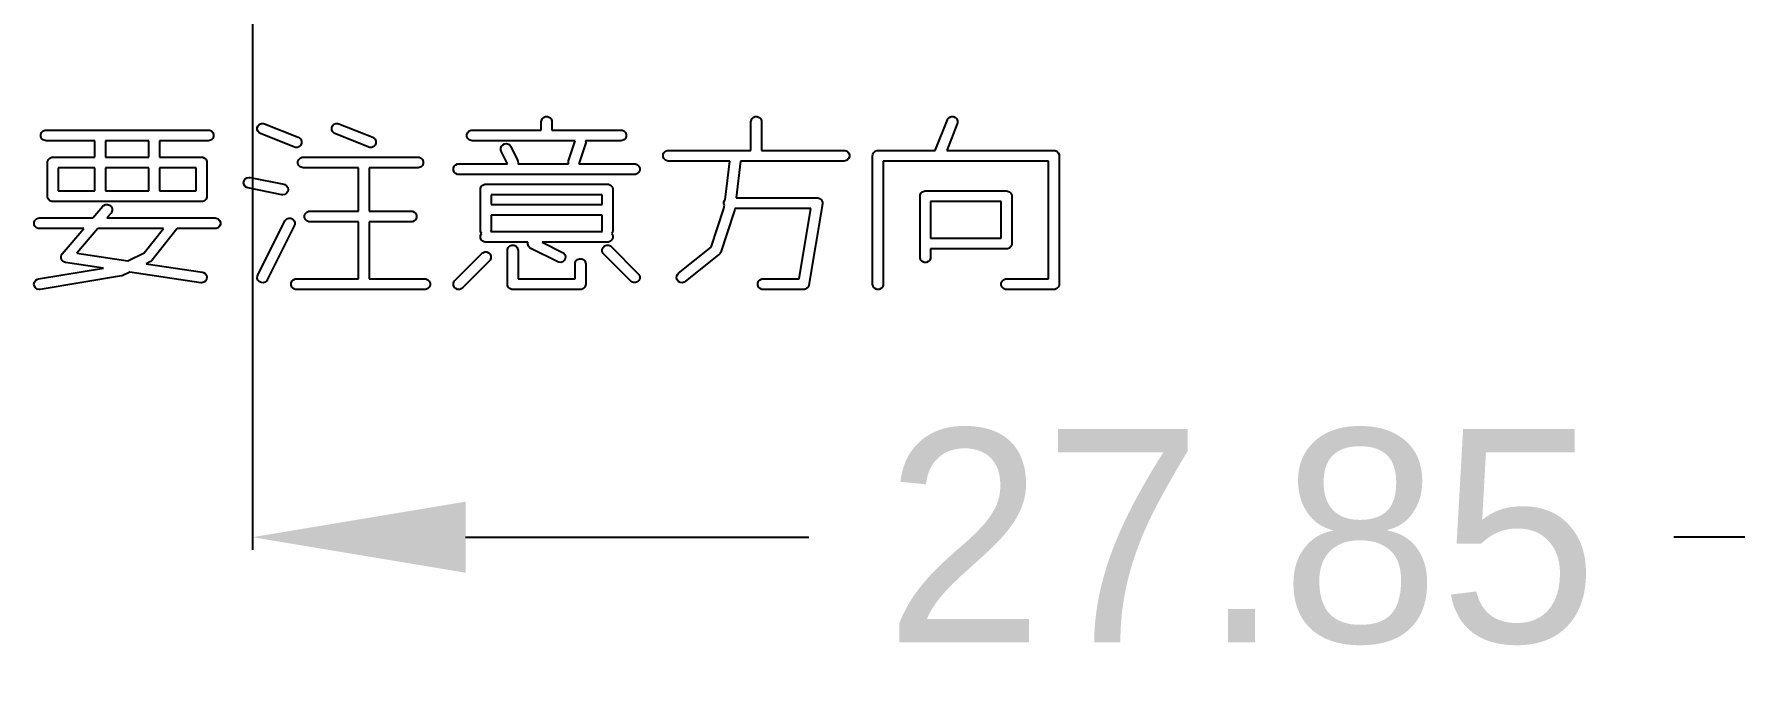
# Model space of a CAD drawing. Extents: x 76 to 193, y -170 to -23.
# Drawn here: x 131.38 to 155.32, y -169.95 to -160.9 of the extents above; entities that cross this region are included whole.
import ezdxf

# ---------------------------------------------------------------- set-up
doc = ezdxf.new("R2010")
doc.units = 0
doc.layers.get('0').update_dxf_attribs({"linetype": 'CONTINUOUS'})
doc.layers.get('Defpoints').update_dxf_attribs({"linetype": 'CONTINUOUS'})
doc.layers.add('BLACK', color=7, linetype='CONTINUOUS')
doc.dimstyles.get("Standard").update_dxf_attribs({"dimtxt": 3, "dimasz": 3, "dimexe": 0.18, "dimexo": 0.0625, "dimgap": 0.09, "dimtad": 0, "dimtih": 1, "dimtoh": 1, "dimzin": 0, "dimdsep": 46, "dimtxsty": 'Standard', "dimcen": 0.09, "dimclrd": 3, "dimclre": 3, "dimclrt": 3, "dimadec": 0, "dimazin": 0, "dimtfac": 1, "dimtofl": 0, "dimtmove": 0, "dimatfit": 3, "dimfxl": 1, "dimtolj": 1, "dimtzin": 0, "dimarcsym": 0})

# ---------------------------------------------------------------- blocks, each defined once
blk = doc.blocks.new('*D15')
at = {"color": 3, "linetype": 'Continuous', "lineweight": -2}
for p, q in [((162.31, -157.94), (162.31, -168.165)), ((134.458, -158.03), (134.458, -168.165)), ((137.458, -167.985), (142.294, -167.985)), ((159.31, -167.985), (154.474, -167.985))]:
    blk.add_line(p, q, dxfattribs=at)
at = {"color": 3, "linetype": 'Continuous'}
for points in [[(137.458, -167.485), (137.458, -168.485), (134.458, -167.985)], [(159.31, -167.485), (159.31, -168.485), (162.31, -167.985)]]:
    blk.add_solid(points, dxfattribs=at)
at = {"layer": 'Defpoints', "color": 0, "linetype": 'Continuous'}
for p in [(134.458, -157.968), (162.31, -157.878), (162.31, -167.985)]:
    blk.add_point(p, dxfattribs=at)
at = {"color": 3, "linetype": 'Continuous', "insert": (148.384, -167.985), "char_height": 3, "attachment_point": 5}
blk.add_mtext('\\A1;27.85', dxfattribs=at)

msp = doc.modelspace()

# ---------------------------------------------------------------- linework, layer by layer
at = {"layer": 'BLACK', "linetype": 'Continuous'}
for p, q in [((131.477722, -162.313138), (131.488921, -162.286102)), ((131.488921, -162.286102), (131.509613, -162.26541)), ((131.509613, -162.26541), (131.536649, -162.254211)), ((131.536649, -162.254211), (131.551281, -162.25277)), ((131.551281, -162.25277), (133.836995, -162.25277)), ((133.836995, -162.25277), (133.851627, -162.254211)), ((133.851627, -162.254211), (133.878663, -162.26541)), ((133.878663, -162.26541), (133.899355, -162.286102)), ((133.899355, -162.286102), (133.910554, -162.313138)), ((134.525168, -162.218797), (134.536036, -162.191626)), ((134.525525, -162.248059), (134.525168, -162.218797)), ((134.537052, -162.274956), (134.525525, -162.248059)), ((134.536036, -162.191626), (134.556475, -162.170683)), ((134.557995, -162.295395), (134.537052, -162.274956)), ((134.556475, -162.170683), (134.583372, -162.159156)), ((134.571046, -162.302167), (134.557995, -162.295395)), ((135.047236, -162.492644), (134.571046, -162.302167)), ((134.583372, -162.159156), (134.612634, -162.158799)), ((134.612634, -162.158799), (134.626754, -162.162895)), ((134.626754, -162.162895), (135.102945, -162.353372)), ((135.572787, -162.218797), (135.583655, -162.191626)), ((135.573144, -162.248059), (135.572787, -162.218797)), ((135.584671, -162.274956), (135.573144, -162.248059)), ((135.583655, -162.191626), (135.604094, -162.170683)), ((135.605614, -162.295395), (135.584671, -162.274956)), ((135.604094, -162.170683), (135.630991, -162.159156)), ((135.618665, -162.302167), (135.605614, -162.295395)), ((136.094855, -162.492644), (135.618665, -162.302167)), ((135.630991, -162.159156), (135.660253, -162.158799)), ((135.660253, -162.158799), (135.674373, -162.162895)), ((135.674373, -162.162895), (136.150564, -162.353372)), ((137.477722, -162.313138), (137.488921, -162.286102)), ((137.488921, -162.286102), (137.509613, -162.26541)), ((137.509613, -162.26541), (137.536649, -162.254211)), ((137.536649, -162.254211), (137.551281, -162.25277)), ((137.551281, -162.25277), (138.5239, -162.25277)), ((138.5239, -162.137293), (138.525341, -162.122661)), ((138.5239, -162.25277), (138.5239, -162.137293)), ((138.525341, -162.122661), (138.53654, -162.095625)), ((138.53654, -162.095625), (138.557232, -162.074933)), ((138.557232, -162.074933), (138.584268, -162.063734)), ((138.584268, -162.063734), (138.613532, -162.063734)), ((138.613532, -162.063734), (138.640568, -162.074933)), ((138.640568, -162.074933), (138.66126, -162.095625)), ((138.66126, -162.095625), (138.672459, -162.122661)), ((138.672459, -162.122661), (138.6739, -162.137293)), ((138.6739, -162.137293), (138.6739, -162.25277)), ((138.6739, -162.25277), (139.646519, -162.25277)), ((139.646519, -162.25277), (139.661151, -162.254211)), ((139.661151, -162.254211), (139.688187, -162.26541)), ((139.688187, -162.26541), (139.708879, -162.286102)), ((139.708879, -162.286102), (139.720078, -162.313138)), ((141.476281, -162.137293), (141.477722, -162.122661)), ((141.476281, -162.538484), (141.476281, -162.137293)), ((141.477722, -162.122661), (141.488921, -162.095625)), ((141.488921, -162.095625), (141.509613, -162.074933)), ((141.509613, -162.074933), (141.536649, -162.063734)), ((141.536649, -162.063734), (141.565913, -162.063734)), ((141.565913, -162.063734), (141.592949, -162.074933)), ((141.592949, -162.074933), (141.613641, -162.095625)), ((141.613641, -162.095625), (141.62484, -162.122661)), ((141.62484, -162.122661), (141.626281, -162.137293)), ((141.626281, -162.137293), (141.626281, -162.538484)), ((144.071932, -162.538484), (144.24355, -162.109439)), ((144.382822, -162.165147), (144.233488, -162.538484)), ((144.24355, -162.109439), (144.250322, -162.096389)), ((144.250322, -162.096389), (144.270761, -162.075446)), ((144.270761, -162.075446), (144.297658, -162.063918)), ((144.297658, -162.063918), (144.32692, -162.063561)), ((144.32692, -162.063561), (144.35409, -162.07443)), ((144.35409, -162.07443), (144.375034, -162.094868)), ((144.375034, -162.094868), (144.386561, -162.121765)), ((144.386918, -162.151027), (144.382822, -162.165147)), ((144.386561, -162.121765), (144.386918, -162.151027)), ((131.477722, -162.342402), (131.477722, -162.313138)), ((131.488921, -162.369438), (131.477722, -162.342402)), ((131.509613, -162.39013), (131.488921, -162.369438)), ((131.536649, -162.401329), (131.509613, -162.39013)), ((131.551281, -162.40277), (131.536649, -162.401329)), ((132.238186, -162.40277), (131.551281, -162.40277)), ((132.238186, -162.633722), (132.238186, -162.40277)), ((133.00009, -162.40277), (132.388186, -162.40277)), ((132.388186, -162.40277), (132.388186, -162.633722)), ((133.00009, -162.633722), (133.00009, -162.40277)), ((133.836995, -162.40277), (133.15009, -162.40277)), ((133.15009, -162.40277), (133.15009, -162.633722)), ((133.851627, -162.401329), (133.836995, -162.40277)), ((133.878663, -162.39013), (133.851627, -162.401329)), ((133.899355, -162.369438), (133.878663, -162.39013)), ((133.910554, -162.342402), (133.899355, -162.369438)), ((133.910554, -162.313138), (133.910554, -162.342402)), ((135.061356, -162.49674), (135.047236, -162.492644)), ((135.090618, -162.496383), (135.061356, -162.49674)), ((135.117515, -162.484856), (135.090618, -162.496383)), ((135.102945, -162.353372), (135.115995, -162.360145)), ((135.115995, -162.360145), (135.136938, -162.380584)), ((135.137954, -162.463913), (135.117515, -162.484856)), ((135.136938, -162.380584), (135.148465, -162.40748)), ((135.148822, -162.436742), (135.137954, -162.463913)), ((135.148465, -162.40748), (135.148822, -162.436742)), ((136.108975, -162.49674), (136.094855, -162.492644)), ((136.138237, -162.496383), (136.108975, -162.49674)), ((136.165134, -162.484856), (136.138237, -162.496383)), ((136.150564, -162.353372), (136.163614, -162.360145)), ((136.163614, -162.360145), (136.184557, -162.380584)), ((136.185573, -162.463913), (136.165134, -162.484856)), ((136.184557, -162.380584), (136.196084, -162.40748)), ((136.196441, -162.436742), (136.185573, -162.463913)), ((136.196084, -162.40748), (136.196441, -162.436742)), ((137.477722, -162.342402), (137.477722, -162.313138)), ((137.488921, -162.369438), (137.477722, -162.342402)), ((137.509613, -162.39013), (137.488921, -162.369438)), ((137.536649, -162.401329), (137.509613, -162.39013)), ((137.551281, -162.40277), (137.536649, -162.401329)), ((139.002779, -162.40277), (137.551281, -162.40277)), ((137.95306, -162.508865), (137.962314, -162.481104)), ((137.955134, -162.538055), (137.95306, -162.508865)), ((137.960389, -162.551787), (137.955134, -162.538055)), ((137.962314, -162.481104), (137.981487, -162.458996)), ((137.981487, -162.458996), (138.007662, -162.445909)), ((138.007662, -162.445909), (138.036852, -162.443835)), ((138.036852, -162.443835), (138.064613, -162.453089)), ((138.064613, -162.453089), (138.086721, -162.472262)), ((138.086721, -162.472262), (138.094553, -162.484705)), ((138.094553, -162.484705), (138.189791, -162.675181)), ((138.908701, -162.685005), (139.002779, -162.40277)), ((139.146241, -162.446725), (139.052163, -162.72896)), ((139.149501, -162.432388), (139.146241, -162.446725)), ((139.646519, -162.40277), (139.147212, -162.40277)), ((139.147212, -162.40277), (139.147426, -162.403198)), ((139.147426, -162.403198), (139.149501, -162.432388)), ((139.661151, -162.401329), (139.646519, -162.40277)), ((139.688187, -162.39013), (139.661151, -162.401329)), ((139.708879, -162.369438), (139.688187, -162.39013)), ((139.720078, -162.342402), (139.708879, -162.369438)), ((139.720078, -162.313138), (139.720078, -162.342402)), ((140.271518, -162.551124), (140.298554, -162.539925)), ((140.298554, -162.539925), (140.313186, -162.538484)), ((140.313186, -162.538484), (141.476281, -162.538484)), ((141.626281, -162.538484), (142.789376, -162.538484)), ((142.789376, -162.538484), (142.804008, -162.539925)), ((142.804008, -162.539925), (142.831044, -162.551124)), ((143.223899, -162.551124), (143.250935, -162.539925)), ((143.250935, -162.539925), (143.265567, -162.538484)), ((143.265567, -162.538484), (144.071932, -162.538484)), ((144.233488, -162.538484), (145.741757, -162.538484)), ((145.741757, -162.538484), (145.756389, -162.539925)), ((145.756389, -162.539925), (145.783425, -162.551124)), ((131.571519, -162.708722), (131.57296, -162.69409)), ((131.571519, -163.184912), (131.571519, -162.708722)), ((131.57296, -162.69409), (131.584159, -162.667054)), ((131.584159, -162.667054), (131.604851, -162.646362)), ((131.604851, -162.646362), (131.631887, -162.635163)), ((131.631887, -162.635163), (131.646519, -162.633722)), ((131.646519, -162.633722), (132.238186, -162.633722)), ((132.388186, -162.633722), (133.00009, -162.633722)), ((133.15009, -162.633722), (133.741757, -162.633722)), ((133.741757, -162.633722), (133.756389, -162.635163)), ((133.756389, -162.635163), (133.783425, -162.646362)), ((133.783425, -162.646362), (133.804117, -162.667054)), ((133.804117, -162.667054), (133.815316, -162.69409)), ((133.815316, -162.69409), (133.816757, -162.708722)), ((133.816757, -162.708722), (133.816757, -163.184912)), ((135.096769, -162.69409), (135.107968, -162.667054)), ((135.096769, -162.723354), (135.096769, -162.69409)), ((135.107968, -162.75039), (135.096769, -162.723354)), ((135.107968, -162.667054), (135.12866, -162.646362)), ((135.12866, -162.771082), (135.107968, -162.75039)), ((135.12866, -162.646362), (135.155696, -162.635163)), ((135.155696, -162.782281), (135.12866, -162.771082)), ((135.155696, -162.635163), (135.170328, -162.633722)), ((135.170328, -162.633722), (136.789376, -162.633722)), ((136.789376, -162.633722), (136.804008, -162.635163)), ((136.804008, -162.635163), (136.831044, -162.646362)), ((136.831044, -162.771082), (136.804008, -162.782281)), ((136.831044, -162.646362), (136.851736, -162.667054)), ((136.851736, -162.75039), (136.831044, -162.771082)), ((136.851736, -162.667054), (136.862935, -162.69409)), ((136.862935, -162.723354), (136.851736, -162.75039)), ((136.862935, -162.69409), (136.862935, -162.723354)), ((137.287246, -162.789328), (137.298445, -162.762292)), ((137.298445, -162.762292), (137.319137, -162.7416)), ((137.319137, -162.7416), (137.346173, -162.730401)), ((137.346173, -162.730401), (137.360805, -162.72896)), ((137.360805, -162.72896), (138.048975, -162.72896)), ((138.048975, -162.72896), (137.960389, -162.551787)), ((138.189791, -162.675181), (138.195046, -162.688913)), ((138.19712, -162.718103), (138.193501, -162.72896)), ((138.193501, -162.72896), (138.90773, -162.72896)), ((138.195046, -162.688913), (138.19712, -162.718103)), ((138.905441, -162.699342), (138.908701, -162.685005)), ((138.907516, -162.728532), (138.905441, -162.699342)), ((138.90773, -162.72896), (138.907516, -162.728532)), ((139.052163, -162.72896), (139.836995, -162.72896)), ((139.836995, -162.72896), (139.851627, -162.730401)), ((139.851627, -162.730401), (139.878663, -162.7416)), ((139.878663, -162.7416), (139.899355, -162.762292)), ((139.899355, -162.762292), (139.910554, -162.789328)), ((140.239627, -162.598852), (140.250826, -162.571816)), ((140.239627, -162.628116), (140.239627, -162.598852)), ((140.250826, -162.655152), (140.239627, -162.628116)), ((140.250826, -162.571816), (140.271518, -162.551124)), ((140.271518, -162.675844), (140.250826, -162.655152)), ((140.298554, -162.687043), (140.271518, -162.675844)), ((140.313186, -162.688484), (140.298554, -162.687043)), ((141.180608, -162.688484), (140.313186, -162.688484)), ((141.112414, -163.234036), (141.180608, -162.688484)), ((141.331776, -162.688484), (141.267193, -163.20515)), ((142.789376, -162.688484), (141.331776, -162.688484)), ((142.804008, -162.687043), (142.789376, -162.688484)), ((142.831044, -162.675844), (142.804008, -162.687043)), ((142.831044, -162.551124), (142.851736, -162.571816)), ((142.851736, -162.655152), (142.831044, -162.675844)), ((142.851736, -162.571816), (142.862935, -162.598852)), ((142.862935, -162.628116), (142.851736, -162.655152)), ((142.862935, -162.598852), (142.862935, -162.628116)), ((143.190567, -162.613484), (143.192008, -162.598852)), ((143.190567, -164.423008), (143.190567, -162.613484)), ((143.192008, -162.598852), (143.203207, -162.571816)), ((143.203207, -162.571816), (143.223899, -162.551124)), ((145.666757, -162.688484), (143.340567, -162.688484)), ((143.340567, -162.688484), (143.340567, -164.423008)), ((145.666757, -164.348008), (145.666757, -162.688484)), ((145.783425, -162.551124), (145.804117, -162.571816)), ((145.804117, -162.571816), (145.815316, -162.598852)), ((145.815316, -162.598852), (145.816757, -162.613484)), ((145.816757, -162.613484), (145.816757, -164.423008)), ((132.238186, -162.783722), (131.721519, -162.783722)), ((131.721519, -162.783722), (131.721519, -163.109912)), ((132.238186, -163.109912), (132.238186, -162.783722)), ((133.00009, -162.783722), (132.388186, -162.783722)), ((132.388186, -162.783722), (132.388186, -163.109912)), ((133.00009, -163.109912), (133.00009, -162.783722)), ((133.666757, -162.783722), (133.15009, -162.783722)), ((133.15009, -162.783722), (133.15009, -163.109912)), ((133.666757, -163.109912), (133.666757, -162.783722)), ((134.333424, -162.994358), (134.339163, -162.965662)), ((134.339103, -163.023065), (134.333424, -162.994358)), ((134.339163, -162.965662), (134.355447, -162.941347)), ((134.355447, -162.941347), (134.379795, -162.925115)), ((134.379795, -162.925115), (134.408502, -162.919436)), ((134.408502, -162.919436), (134.423133, -162.920892)), ((134.423133, -162.920892), (134.899322, -163.01613)), ((134.899322, -163.01613), (134.913388, -163.020413)), ((134.913388, -163.020413), (134.937702, -163.036697)), ((135.170328, -162.783722), (135.155696, -162.782281)), ((135.952471, -162.783722), (135.170328, -162.783722)), ((135.952471, -163.395627), (135.952471, -162.783722)), ((136.789376, -162.783722), (136.102471, -162.783722)), ((136.102471, -162.783722), (136.102471, -163.395627)), ((136.804008, -162.782281), (136.789376, -162.783722)), ((137.287246, -162.818592), (137.287246, -162.789328)), ((137.298445, -162.845628), (137.287246, -162.818592)), ((137.319137, -162.86632), (137.298445, -162.845628)), ((137.346173, -162.877519), (137.319137, -162.86632)), ((137.360805, -162.87896), (137.346173, -162.877519)), ((139.836995, -162.87896), (137.360805, -162.87896)), ((137.700089, -163.027314), (137.727125, -163.016115)), ((137.727125, -163.016115), (137.741757, -163.014674)), ((137.741757, -163.014674), (139.456043, -163.014674)), ((139.456043, -163.014674), (139.470675, -163.016115)), ((139.470675, -163.016115), (139.497711, -163.027314)), ((139.851627, -162.877519), (139.836995, -162.87896)), ((139.878663, -162.86632), (139.851627, -162.877519)), ((139.899355, -162.845628), (139.878663, -162.86632)), ((139.910554, -162.818592), (139.899355, -162.845628)), ((139.910554, -162.789328), (139.910554, -162.818592)), ((131.57296, -163.199544), (131.571519, -163.184912)), ((131.584159, -163.22658), (131.57296, -163.199544)), ((131.604851, -163.247272), (131.584159, -163.22658)), ((131.631887, -163.258471), (131.604851, -163.247272)), ((131.646519, -163.259912), (131.631887, -163.258471)), ((133.741757, -163.259912), (131.646519, -163.259912)), ((131.721519, -163.109912), (132.238186, -163.109912)), ((132.388186, -163.109912), (133.00009, -163.109912)), ((133.15009, -163.109912), (133.666757, -163.109912)), ((133.756389, -163.258471), (133.741757, -163.259912)), ((133.783425, -163.247272), (133.756389, -163.258471)), ((133.804117, -163.22658), (133.783425, -163.247272)), ((133.815316, -163.199544), (133.804117, -163.22658)), ((133.816757, -163.184912), (133.815316, -163.199544)), ((134.355335, -163.047413), (134.339103, -163.023065)), ((134.37965, -163.063697), (134.355335, -163.047413)), ((134.393715, -163.06798), (134.37965, -163.063697)), ((134.869905, -163.163217), (134.393715, -163.06798)), ((134.884535, -163.164674), (134.869905, -163.163217)), ((134.913243, -163.158995), (134.884535, -163.164674)), ((134.937591, -163.142763), (134.913243, -163.158995)), ((134.953875, -163.118448), (134.937591, -163.142763)), ((134.937702, -163.036697), (134.953934, -163.061045)), ((134.959614, -163.089752), (134.953875, -163.118448)), ((134.953934, -163.061045), (134.959614, -163.089752)), ((137.666757, -163.089674), (137.668198, -163.075042)), ((137.666757, -163.661103), (137.666757, -163.089674)), ((137.668198, -163.075042), (137.679397, -163.048006)), ((137.679397, -163.048006), (137.700089, -163.027314)), ((139.381043, -163.164674), (137.816757, -163.164674)), ((137.816757, -163.164674), (137.816757, -163.300389)), ((139.381043, -163.300389), (139.381043, -163.164674)), ((139.497711, -163.027314), (139.518403, -163.048006)), ((139.518403, -163.048006), (139.529602, -163.075042)), ((139.529602, -163.075042), (139.531043, -163.089674)), ((139.531043, -163.089674), (139.531043, -163.661103)), ((141.09677, -163.265518), (141.107969, -163.238482)), ((141.107969, -163.238482), (141.112414, -163.234036)), ((141.267193, -163.20515), (142.408424, -163.20515)), ((142.408424, -163.20515), (142.423056, -163.206591)), ((142.423056, -163.206591), (142.42881, -163.208974)), ((142.42881, -163.208974), (142.43495, -163.209998)), ((142.43495, -163.209998), (142.442196, -163.214519)), ((142.442196, -163.214519), (142.450092, -163.21779)), ((142.450092, -163.21779), (142.454495, -163.222193)), ((142.454495, -163.222193), (142.459777, -163.225489)), ((142.459777, -163.225489), (142.464742, -163.23244)), ((142.464742, -163.23244), (142.470784, -163.238482)), ((142.470784, -163.238482), (142.473166, -163.244234)), ((142.473166, -163.244234), (142.476786, -163.249301)), ((142.476786, -163.249301), (142.478713, -163.257625)), ((142.478713, -163.257625), (142.481983, -163.265518)), ((143.857233, -163.184912), (143.858674, -163.17028)), ((143.857233, -164.042055), (143.857233, -163.184912)), ((143.858674, -163.17028), (143.869873, -163.143244)), ((143.869873, -163.143244), (143.890565, -163.122552)), ((143.890565, -163.122552), (143.917601, -163.111353)), ((143.917601, -163.111353), (143.932233, -163.109912)), ((143.932233, -163.109912), (145.075091, -163.109912)), ((145.000091, -163.259912), (144.007233, -163.259912)), ((144.007233, -163.259912), (144.007233, -163.776579)), ((145.000091, -163.776579), (145.000091, -163.259912)), ((145.075091, -163.109912), (145.089723, -163.111353)), ((145.089723, -163.111353), (145.116759, -163.122552)), ((145.116759, -163.122552), (145.137451, -163.143244)), ((145.137451, -163.143244), (145.14865, -163.17028)), ((145.14865, -163.17028), (145.150091, -163.184912)), ((145.150091, -163.184912), (145.150091, -163.851579)), ((131.414375, -163.503505), (131.441411, -163.492306)), ((131.441411, -163.492306), (131.456043, -163.490865)), ((131.456043, -163.490865), (132.210663, -163.490865)), ((132.210663, -163.490865), (132.35148, -163.326579)), ((132.35148, -163.326579), (132.362097, -163.316408)), ((132.362097, -163.316408), (132.388194, -163.303169)), ((132.388194, -163.303169), (132.417371, -163.300924)), ((132.465368, -163.424198), (132.408225, -163.490865)), ((132.408225, -163.490865), (133.932233, -163.490865)), ((132.417371, -163.300924), (132.445186, -163.310016)), ((132.445186, -163.310016), (132.467405, -163.329061)), ((132.473797, -163.412151), (132.465368, -163.424198)), ((132.467405, -163.329061), (132.480644, -163.355159)), ((132.482889, -163.384335), (132.473797, -163.412151)), ((132.480644, -163.355159), (132.482889, -163.384335)), ((133.932233, -163.490865), (133.946865, -163.492306)), ((133.946865, -163.492306), (133.973901, -163.503505)), ((134.94271, -163.500708), (134.970471, -163.491454)), ((134.970471, -163.491454), (134.999661, -163.493529)), ((134.999661, -163.493529), (135.025836, -163.506616)), ((135.192008, -163.455995), (135.203207, -163.428959)), ((135.192008, -163.485259), (135.192008, -163.455995)), ((135.203207, -163.512295), (135.192008, -163.485259)), ((135.203207, -163.428959), (135.223899, -163.408267)), ((135.223899, -163.408267), (135.250935, -163.397068)), ((135.250935, -163.397068), (135.265567, -163.395627)), ((135.265567, -163.395627), (135.952471, -163.395627)), ((136.102471, -163.395627), (136.694138, -163.395627)), ((136.694138, -163.395627), (136.70877, -163.397068)), ((136.70877, -163.397068), (136.735806, -163.408267)), ((136.735806, -163.408267), (136.756498, -163.428959)), ((136.756498, -163.428959), (136.767697, -163.455995)), ((136.767697, -163.485259), (136.756498, -163.512295)), ((136.767697, -163.455995), (136.767697, -163.485259)), ((137.816757, -163.300389), (139.381043, -163.300389)), ((139.381043, -163.450389), (137.816757, -163.450389)), ((137.816757, -163.450389), (137.816757, -163.661103)), ((139.381043, -163.661103), (139.381043, -163.450389)), ((140.915705, -163.902088), (141.096828, -163.358719)), ((141.24148, -163.399106), (141.051003, -163.970534)), ((141.09677, -163.294782), (141.09677, -163.265518)), ((141.102954, -163.309712), (141.09677, -163.294782)), ((141.096828, -163.358719), (141.102954, -163.309712)), ((141.241491, -163.399055), (141.24148, -163.399106)), ((141.241505, -163.399032), (141.241491, -163.399055)), ((141.243171, -163.391665), (141.241505, -163.399032)), ((141.24474, -163.38477), (141.243171, -163.391665)), ((141.24475, -163.384692), (141.244738, -163.384744)), ((141.244738, -163.384744), (141.24474, -163.38477)), ((141.248443, -163.35515), (141.24475, -163.384692)), ((142.319889, -163.35515), (141.248443, -163.35515)), ((142.154413, -164.348008), (142.319889, -163.35515)), ((142.482404, -163.29248), (142.291928, -164.435338)), ((142.481983, -163.265518), (142.481983, -163.271742)), ((142.481983, -163.271742), (142.483388, -163.27781)), ((142.483388, -163.27781), (142.482404, -163.29248)), ((131.382484, -163.551233), (131.393683, -163.524197)), ((131.382484, -163.580497), (131.382484, -163.551233)), ((131.393683, -163.607533), (131.382484, -163.580497)), ((131.393683, -163.524197), (131.414375, -163.503505)), ((131.414375, -163.628225), (131.393683, -163.607533)), ((131.441411, -163.639424), (131.414375, -163.628225)), ((131.456043, -163.640865), (131.441411, -163.639424)), ((132.082092, -163.640865), (131.456043, -163.640865)), ((131.780051, -163.993246), (132.082092, -163.640865)), ((132.279653, -163.640865), (131.982121, -163.987985)), ((133.204758, -163.640865), (132.279653, -163.640865)), ((132.931577, -163.982339), (133.204758, -163.640865)), ((133.396852, -163.640865), (133.038417, -164.088907)), ((133.932233, -163.640865), (133.396852, -163.640865)), ((133.946865, -163.639424), (133.932233, -163.640865)), ((133.973901, -163.628225), (133.946865, -163.639424)), ((133.973901, -163.503505), (133.994593, -163.524197)), ((133.994593, -163.607533), (133.973901, -163.628225)), ((133.994593, -163.524197), (134.005792, -163.551233)), ((134.005792, -163.580497), (133.994593, -163.607533)), ((134.005792, -163.551233), (134.005792, -163.580497)), ((134.531818, -164.294229), (134.91277, -163.532324)), ((135.046934, -163.599406), (134.665982, -164.361311)), ((134.91277, -163.532324), (134.920602, -163.519882)), ((134.920602, -163.519882), (134.94271, -163.500708)), ((135.025836, -163.506616), (135.045009, -163.528723)), ((135.045009, -163.528723), (135.054263, -163.556485)), ((135.052189, -163.585675), (135.046934, -163.599406)), ((135.054263, -163.556485), (135.052189, -163.585675)), ((135.223899, -163.532987), (135.203207, -163.512295)), ((135.250935, -163.544186), (135.223899, -163.532987)), ((135.265567, -163.545627), (135.250935, -163.544186)), ((135.952471, -163.545627), (135.265567, -163.545627)), ((135.952471, -164.348008), (135.952471, -163.545627)), ((136.694138, -163.545627), (136.102471, -163.545627)), ((136.102471, -163.545627), (136.102471, -164.348008)), ((136.70877, -163.544186), (136.694138, -163.545627)), ((136.735806, -163.532987), (136.70877, -163.544186)), ((136.756498, -163.512295), (136.735806, -163.532987)), ((137.668198, -163.675735), (137.666757, -163.661103)), ((137.679397, -163.702771), (137.668198, -163.675735)), ((137.668198, -163.741709), (137.679397, -163.714673)), ((137.685348, -163.708722), (137.679397, -163.702771)), ((137.679397, -163.714673), (137.685348, -163.708722)), ((137.815316, -163.675735), (137.812994, -163.681341)), ((137.812994, -163.681341), (139.384806, -163.681341)), ((137.816757, -163.661103), (137.815316, -163.675735)), ((139.382484, -163.675735), (139.381043, -163.661103)), ((139.384806, -163.681341), (139.382484, -163.675735)), ((139.518403, -163.702771), (139.512452, -163.708722)), ((139.512452, -163.708722), (139.518403, -163.714673)), ((139.529602, -163.675735), (139.518403, -163.702771)), ((139.518403, -163.714673), (139.529602, -163.741709)), ((139.531043, -163.661103), (139.529602, -163.675735)), ((137.668198, -163.770973), (137.668198, -163.741709)), ((137.679397, -163.798009), (137.668198, -163.770973)), ((137.700089, -163.818701), (137.679397, -163.798009)), ((137.727125, -163.8299), (137.700089, -163.818701)), ((137.700089, -163.979695), (137.727125, -163.968496)), ((137.741757, -163.831341), (137.727125, -163.8299)), ((137.727125, -163.968496), (137.756388, -163.968496)), ((138.336301, -163.831341), (137.741757, -163.831341)), ((137.756388, -163.968496), (137.783424, -163.979695)), ((138.047709, -163.946817), (138.04915, -163.932185)), ((138.047709, -164.423008), (138.047709, -163.946817)), ((138.04915, -163.932185), (138.060349, -163.905149)), ((138.060349, -163.905149), (138.081041, -163.884457)), ((138.081041, -163.884457), (138.108077, -163.873258)), ((138.108077, -163.873258), (138.137341, -163.873258)), ((138.137341, -163.873258), (138.164377, -163.884457)), ((138.164377, -163.884457), (138.185069, -163.905149)), ((138.185069, -163.905149), (138.196268, -163.932185)), ((138.196268, -163.932185), (138.197709, -163.946817)), ((138.197709, -163.946817), (138.197709, -164.348008)), ((138.334013, -163.86096), (138.336087, -163.83177)), ((138.343267, -163.888721), (138.334013, -163.86096)), ((138.336087, -163.83177), (138.336301, -163.831341)), ((138.36244, -163.910829), (138.343267, -163.888721)), ((138.374883, -163.918661), (138.36244, -163.910829)), ((138.755835, -164.109137), (138.374883, -163.918661)), ((139.456043, -163.831341), (138.535653, -163.831341)), ((138.535653, -163.831341), (138.822917, -163.974973)), ((138.822917, -163.974973), (138.83536, -163.982805)), ((139.382484, -163.932185), (139.393683, -163.905149)), ((139.382484, -163.961448), (139.382484, -163.932185)), ((139.393682, -163.988485), (139.382484, -163.961448)), ((139.393683, -163.905149), (139.414375, -163.884456)), ((139.414375, -163.884456), (139.441412, -163.873258)), ((139.441412, -163.873258), (139.470675, -163.873258)), ((139.470675, -163.8299), (139.456043, -163.831341)), ((139.497711, -163.818701), (139.470675, -163.8299)), ((139.470675, -163.873258), (139.497711, -163.884457)), ((139.518403, -163.798009), (139.497711, -163.818701)), ((139.497711, -163.884457), (139.509076, -163.893784)), ((139.509076, -163.893784), (139.890028, -164.274737)), ((139.529602, -163.770973), (139.518403, -163.798009)), ((139.529602, -163.741709), (139.529602, -163.770973)), ((140.45681, -164.269205), (140.915705, -163.902088)), ((141.051003, -163.970534), (141.045009, -163.98396)), ((144.007233, -163.776579), (145.000091, -163.776579)), ((145.075091, -163.926579), (144.007233, -163.926579)), ((144.007233, -163.926579), (144.007233, -164.042055)), ((145.089723, -163.925138), (145.075091, -163.926579)), ((145.116759, -163.913939), (145.089723, -163.925138)), ((145.137451, -163.893247), (145.116759, -163.913939)), ((145.14865, -163.866211), (145.137451, -163.893247)), ((145.150091, -163.851579), (145.14865, -163.866211)), ((131.443713, -164.349028), (132.359901, -164.19633)), ((131.762079, -164.045613), (131.763013, -164.039382)), ((131.764125, -164.053838), (131.762079, -164.045613)), ((131.762531, -164.033108), (131.765162, -164.025056)), ((131.763013, -164.039382), (131.762531, -164.033108)), ((131.764775, -164.062285), (131.764125, -164.053838)), ((131.767623, -164.067901), (131.764775, -164.062285)), ((131.765162, -164.025056), (131.76642, -164.016673)), ((131.76642, -164.016673), (131.769666, -164.011277)), ((131.769144, -164.074011), (131.767623, -164.067901)), ((131.774179, -164.080824), (131.769144, -164.074011)), ((131.769666, -164.011277), (131.771622, -164.005293)), ((131.771622, -164.005293), (131.780051, -163.993246)), ((131.778014, -164.088383), (131.774179, -164.080824)), ((131.782795, -164.092481), (131.778014, -164.088383)), ((131.786537, -164.097544), (131.782795, -164.092481)), ((131.793798, -164.101912), (131.786537, -164.097544)), ((131.800233, -164.107428), (131.793798, -164.101912)), ((131.806217, -164.109383), (131.800233, -164.107428)), ((131.811613, -164.11263), (131.806217, -164.109383)), ((131.825869, -164.116225), (131.811613, -164.11263)), ((132.359901, -164.19633), (131.825869, -164.116225)), ((131.982121, -163.987985), (132.703786, -164.096235)), ((132.703786, -164.096235), (132.931577, -163.982339)), ((133.013393, -164.109137), (132.961794, -164.134936)), ((132.961794, -164.134936), (133.752882, -164.2536)), ((133.025836, -164.101305), (133.013393, -164.109137)), ((133.026827, -164.100161), (133.025836, -164.101305)), ((133.028151, -164.099433), (133.026827, -164.100161)), ((133.038417, -164.088907), (133.028151, -164.099433)), ((137.307772, -164.369975), (137.688724, -163.989022)), ((137.79479, -164.095088), (137.413838, -164.476041)), ((137.688724, -163.989022), (137.700089, -163.979695)), ((137.783424, -163.979695), (137.804117, -164.000387)), ((137.804117, -164.083723), (137.79479, -164.095088)), ((137.804117, -164.000387), (137.815316, -164.027424)), ((137.815316, -164.056686), (137.804117, -164.083723)), ((137.815316, -164.027424), (137.815316, -164.056686)), ((138.769566, -164.114392), (138.755835, -164.109137)), ((138.798756, -164.116466), (138.769566, -164.114392)), ((138.826518, -164.107212), (138.798756, -164.116466)), ((138.848625, -164.088039), (138.826518, -164.107212)), ((138.83536, -163.982805), (138.854533, -164.004913)), ((138.861713, -164.061864), (138.848625, -164.088039)), ((138.854533, -164.004913), (138.863787, -164.032674)), ((138.863787, -164.032674), (138.861713, -164.061864)), ((139.00009, -164.137293), (139.001531, -164.122661)), ((139.00009, -164.348008), (139.00009, -164.137293)), ((139.001531, -164.122661), (139.01273, -164.095625)), ((139.01273, -164.095625), (139.033422, -164.074933)), ((139.033422, -164.074933), (139.060458, -164.063734)), ((139.060458, -164.063734), (139.089722, -164.063734)), ((139.089722, -164.063734), (139.116758, -164.074933)), ((139.116758, -164.074933), (139.13745, -164.095625)), ((139.13745, -164.095625), (139.148649, -164.122661)), ((139.148649, -164.122661), (139.15009, -164.137293)), ((139.15009, -164.137293), (139.15009, -164.423008)), ((139.40301, -163.99985), (139.393682, -163.988485)), ((139.783962, -164.380803), (139.40301, -163.99985)), ((141.026704, -164.005382), (140.550514, -164.386335)), ((141.037229, -163.995117), (141.026704, -164.005382)), ((141.040527, -163.989127), (141.037229, -163.995117)), ((141.045009, -163.98396), (141.040527, -163.989127)), ((143.858674, -164.056687), (143.857233, -164.042055)), ((143.869873, -164.083723), (143.858674, -164.056687)), ((143.890565, -164.104415), (143.869873, -164.083723)), ((143.917601, -164.115614), (143.890565, -164.104415)), ((143.946865, -164.115614), (143.917601, -164.115614)), ((143.973901, -164.104415), (143.946865, -164.115614)), ((143.994593, -164.083723), (143.973901, -164.104415)), ((144.005792, -164.056687), (143.994593, -164.083723)), ((144.007233, -164.042055), (144.005792, -164.056687)), ((131.381079, -164.420668), (131.387681, -164.392159)), ((131.38589, -164.449534), (131.381079, -164.420668)), ((131.401382, -164.474361), (131.38589, -164.449534)), ((131.387681, -164.392159), (131.40469, -164.368347)), ((131.40469, -164.368347), (131.429517, -164.352855)), ((131.429517, -164.352855), (131.443713, -164.349028)), ((132.61123, -164.306511), (131.468373, -164.496988)), ((132.616829, -164.305001), (132.61123, -164.306511)), ((132.618709, -164.304868), (132.616829, -164.305001)), ((132.622008, -164.303605), (132.618709, -164.304868)), ((132.625426, -164.302684), (132.622008, -164.303605)), ((132.627027, -164.301684), (132.625426, -164.302684)), ((132.632441, -164.299613), (132.627027, -164.301684)), ((132.728443, -164.251611), (132.632441, -164.299613)), ((133.730631, -164.40194), (132.728443, -164.251611)), ((133.745315, -164.402686), (133.730631, -164.40194)), ((133.773713, -164.395621), (133.745315, -164.402686)), ((133.752882, -164.2536), (133.767138, -164.257195)), ((133.767138, -164.257195), (133.792214, -164.272281)), ((133.797246, -164.378227), (133.773713, -164.395621)), ((133.792214, -164.272281), (133.809608, -164.295813)), ((133.812331, -164.353152), (133.797246, -164.378227)), ((133.809608, -164.295813), (133.816672, -164.324212)), ((133.816672, -164.324212), (133.812331, -164.353152)), ((134.524489, -164.337151), (134.526563, -164.307961)), ((134.533743, -164.364912), (134.524489, -164.337151)), ((134.526563, -164.307961), (134.531818, -164.294229)), ((134.552916, -164.38702), (134.533743, -164.364912)), ((134.579091, -164.400107), (134.552916, -164.38702)), ((134.608281, -164.402181), (134.579091, -164.400107)), ((134.636042, -164.392927), (134.608281, -164.402181)), ((134.65815, -164.373754), (134.636042, -164.392927)), ((134.665982, -164.361311), (134.65815, -164.373754)), ((135.001531, -164.408376), (135.01273, -164.38134)), ((135.001531, -164.43764), (135.001531, -164.408376)), ((135.01273, -164.464676), (135.001531, -164.43764)), ((135.01273, -164.38134), (135.033422, -164.360648)), ((135.033422, -164.360648), (135.060458, -164.349449)), ((135.060458, -164.349449), (135.07509, -164.348008)), ((135.07509, -164.348008), (135.952471, -164.348008)), ((136.102471, -164.348008), (136.884614, -164.348008)), ((136.884614, -164.348008), (136.899246, -164.349449)), ((136.899246, -164.349449), (136.926282, -164.360648)), ((136.926282, -164.360648), (136.946974, -164.38134)), ((136.946974, -164.38134), (136.958173, -164.408376)), ((136.958173, -164.43764), (136.946974, -164.464676)), ((136.958173, -164.408376), (136.958173, -164.43764)), ((137.287246, -164.408377), (137.298444, -164.38134)), ((137.287246, -164.43764), (137.287246, -164.408377)), ((137.298445, -164.464676), (137.287246, -164.43764)), ((137.298444, -164.38134), (137.307772, -164.369975)), ((138.04915, -164.43764), (138.047709, -164.423008)), ((138.060349, -164.464676), (138.04915, -164.43764)), ((138.197709, -164.348008), (139.00009, -164.348008)), ((139.148649, -164.43764), (139.13745, -164.464676)), ((139.15009, -164.423008), (139.148649, -164.43764)), ((139.795327, -164.39013), (139.783962, -164.380803)), ((139.822363, -164.401329), (139.795327, -164.39013)), ((139.851626, -164.401329), (139.822363, -164.401329)), ((139.878662, -164.39013), (139.851626, -164.401329)), ((139.899355, -164.369438), (139.878662, -164.39013)), ((139.890028, -164.274737), (139.899355, -164.286102)), ((139.899355, -164.286102), (139.910554, -164.313139)), ((139.910554, -164.342401), (139.899355, -164.369438)), ((139.910554, -164.313139), (139.910554, -164.342401)), ((140.428937, -164.334189), (140.432169, -164.305105)), ((140.437082, -164.362296), (140.428937, -164.334189)), ((140.432169, -164.305105), (140.446284, -164.279471)), ((140.455363, -164.385148), (140.437082, -164.362296)), ((140.446284, -164.279471), (140.45681, -164.269205)), ((140.480997, -164.399263), (140.455363, -164.385148)), ((140.510081, -164.402495), (140.480997, -164.399263)), ((140.538188, -164.39435), (140.510081, -164.402495)), ((140.550514, -164.386335), (140.538188, -164.39435)), ((141.57296, -164.408376), (141.584159, -164.38134)), ((141.57296, -164.43764), (141.57296, -164.408376)), ((141.584159, -164.464676), (141.57296, -164.43764)), ((141.584159, -164.38134), (141.604851, -164.360648)), ((141.604851, -164.360648), (141.631887, -164.349449)), ((141.631887, -164.349449), (141.646519, -164.348008)), ((141.646519, -164.348008), (142.154413, -164.348008)), ((142.283577, -164.456783), (142.280308, -164.464676)), ((142.288101, -164.449534), (142.283577, -164.456783)), ((142.290935, -164.439019), (142.288101, -164.449534)), ((142.291507, -164.43764), (142.290935, -164.439019)), ((142.291928, -164.435338), (142.291507, -164.436899)), ((142.291507, -164.436899), (142.291507, -164.43764)), ((143.192008, -164.43764), (143.190567, -164.423008)), ((143.203207, -164.464676), (143.192008, -164.43764)), ((143.339126, -164.43764), (143.327927, -164.464676)), ((143.340567, -164.423008), (143.339126, -164.43764)), ((145.001532, -164.408376), (145.012731, -164.38134)), ((145.001532, -164.43764), (145.001532, -164.408376)), ((145.012731, -164.464676), (145.001532, -164.43764)), ((145.012731, -164.38134), (145.033423, -164.360648)), ((145.033423, -164.360648), (145.060459, -164.349449)), ((145.060459, -164.349449), (145.075091, -164.348008)), ((145.075091, -164.348008), (145.666757, -164.348008)), ((145.815316, -164.43764), (145.804117, -164.464676)), ((145.816757, -164.423008), (145.815316, -164.43764)), ((131.425194, -164.49137), (131.401382, -164.474361)), ((131.453703, -164.497972), (131.425194, -164.49137)), ((131.468373, -164.496988), (131.453703, -164.497972)), ((135.033422, -164.485368), (135.01273, -164.464676)), ((135.060458, -164.496567), (135.033422, -164.485368)), ((135.07509, -164.498008), (135.060458, -164.496567)), ((136.884614, -164.498008), (135.07509, -164.498008)), ((136.899246, -164.496567), (136.884614, -164.498008)), ((136.926282, -164.485368), (136.899246, -164.496567)), ((136.946974, -164.464676), (136.926282, -164.485368)), ((137.319137, -164.485369), (137.298445, -164.464676)), ((137.346174, -164.496567), (137.319137, -164.485369)), ((137.375437, -164.496567), (137.346174, -164.496567)), ((137.402473, -164.485368), (137.375437, -164.496567)), ((137.413838, -164.476041), (137.402473, -164.485368)), ((138.081041, -164.485368), (138.060349, -164.464676)), ((138.108077, -164.496567), (138.081041, -164.485368)), ((138.122709, -164.498008), (138.108077, -164.496567)), ((139.07509, -164.498008), (138.122709, -164.498008)), ((139.089722, -164.496567), (139.07509, -164.498008)), ((139.116758, -164.485368), (139.089722, -164.496567)), ((139.13745, -164.464676), (139.116758, -164.485368)), ((141.604851, -164.485368), (141.584159, -164.464676)), ((141.631887, -164.496567), (141.604851, -164.485368)), ((141.646519, -164.498008), (141.631887, -164.496567)), ((142.217948, -164.498008), (141.646519, -164.498008)), ((142.219554, -164.497849), (142.217948, -164.498008)), ((142.220288, -164.497972), (142.219554, -164.497849)), ((142.221749, -164.497633), (142.220288, -164.497972)), ((142.23258, -164.496567), (142.221749, -164.497633)), ((142.240472, -164.493297), (142.23258, -164.496567)), ((142.248797, -164.49137), (142.240472, -164.493297)), ((142.253863, -164.48775), (142.248797, -164.49137)), ((142.259616, -164.485368), (142.253863, -164.48775)), ((142.265657, -164.479326), (142.259616, -164.485368)), ((142.272609, -164.474361), (142.265657, -164.479326)), ((142.275904, -164.469079), (142.272609, -164.474361)), ((142.280308, -164.464676), (142.275904, -164.469079)), ((143.223899, -164.485368), (143.203207, -164.464676)), ((143.250935, -164.496567), (143.223899, -164.485368)), ((143.280199, -164.496567), (143.250935, -164.496567)), ((143.307235, -164.485368), (143.280199, -164.496567)), ((143.327927, -164.464676), (143.307235, -164.485368)), ((145.033423, -164.485368), (145.012731, -164.464676)), ((145.060459, -164.496567), (145.033423, -164.485368)), ((145.075091, -164.498008), (145.060459, -164.496567)), ((145.741757, -164.498008), (145.075091, -164.498008)), ((145.756389, -164.496567), (145.741757, -164.498008)), ((145.783425, -164.485368), (145.756389, -164.496567)), ((145.804117, -164.464676), (145.783425, -164.485368))]:
    msp.add_line(p, q, dxfattribs=at)

# ---------------------------------------------------------------- dimensions: what is measured, and where the dimension line sits
at = {"linetype": 'Continuous'}
dim = msp.add_linear_dim(base=(162.310201, -167.984588), p1=(134.458001, -157.96797), p2=(162.310201, -157.87797), dimstyle='Standard', dxfattribs=at)
dim.commit()
dim.dimension.update_dxf_attribs({"geometry": '*D15', "text_midpoint": (148.384101, -167.984588)})

doc.saveas('drawing.dxf')
